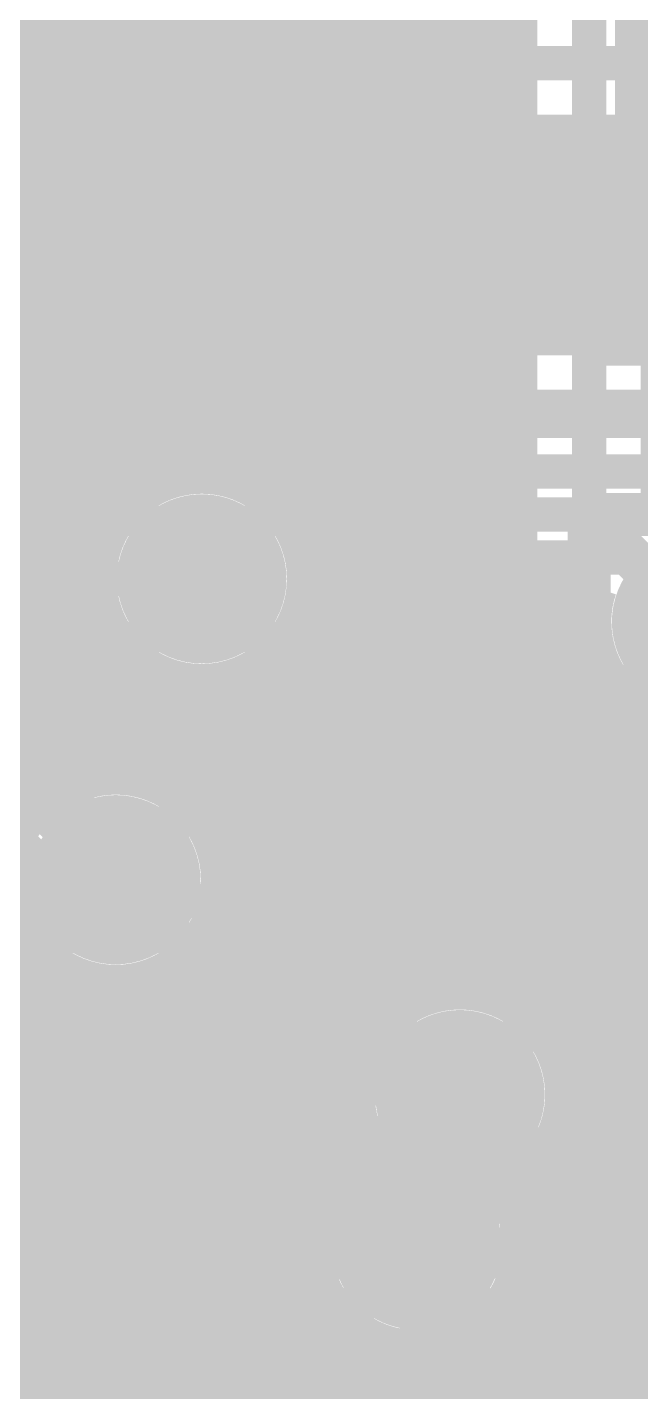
# Model space of a CAD drawing. Extents: x -4 to 136, y -50 to 40.
# Drawn here: x 89.78 to 93.4, y 11.96 to 20.02 of the extents above; entities that cross this region are included whole.
import ezdxf

# ---------------------------------------------------------------- set-up
doc = ezdxf.new("R2010")
doc.units = 0
doc.header["$MEASUREMENT"] = 0
doc.layers.get('0').update_dxf_attribs({"linetype": 'CONTINUOUS'})
for name, color, linetype in [('25-335-0_BOT', 7, 'CONTINUOUS'), ('25-335-0_DRD', 7, 'CONTINUOUS'), ('25-335-0_GND', 6, 'CONTINUOUS'), ('25-335-0_IN1', 4, 'CONTINUOUS'), ('25-335-0_SMT', 5, 'CONTINUOUS'), ('25-335-0_SPT', 10, 'CONTINUOUS'), ('25-335-0_SST', 9, 'CONTINUOUS'), ('25-335-0_TOP', 12, 'CONTINUOUS'), ('THRUHOLE_TAP', 15, 'CONTINUOUS')]:
    doc.layers.add(name, color=color, linetype=linetype)

# ---------------------------------------------------------------- blocks, each defined once
blk = doc.blocks.new('ROUND_40')
at = {"const_width": 0.29972}
blk.add_lwpolyline([(-0.14986, 0, 1), (0.14986, 0, 1)], format="xyb", close=True, dxfattribs=at)
blk = doc.blocks.new('ROUND_60')
at = {"const_width": 0.50038}
blk.add_lwpolyline([(-0.25019, 0, 1), (0.25019, 0, 1)], format="xyb", close=True, dxfattribs=at)
blk = doc.blocks.new('ROUND_62')
at = {"const_width": 0.50038}
blk.add_lwpolyline([(-0.25019, 0, 1), (0.25019, 0, 1)], format="xyb", close=True, dxfattribs=at)
blk = doc.blocks.new('RECTANGLE_15')
blk.add_solid([(0.29972, 0.65024), (0.29972, -0.65024), (-0.29972, 0.65024), (-0.29972, -0.65024)])
blk = doc.blocks.new('RECTANGLE_21')
blk.add_solid([(0.44958, 0.65024), (0.44958, -0.65024), (-0.44958, 0.65024), (-0.44958, -0.65024)])
blk = doc.blocks.new('ROUND_23')
at = {"const_width": 0.10033}
blk.add_lwpolyline([(-0.050164, 0, 1), (0.050164, 0, 1)], format="xyb", close=True, dxfattribs=at)

msp = doc.modelspace()

# ---------------------------------------------------------------- linework, layer by layer
at = {"layer": '25-335-0_BOT'}
for points, const_width in [([(74.295, 31.369), (84.582, 31.369), (93.091, 22.86), (93.091, 16.129), (93.345, 15.875), (93.345, 12.954), (94.234, 12.065), (94.234, 11.049), (95.885, 9.398), (97.155, 9.398)], 0.2032), ([(89.8398, 25.49906), (89.8398, 15.9512)], 0.254), ([(90.0684, 25.27046), (90.0684, 15.57274)], 0.254), ([(90.297, 25.04186), (90.297, 17.13484)], 0.254), ([(90.5256, 24.81326), (90.5256, 17.32788)], 0.254), ([(90.7542, 24.58466), (90.7542, 17.39138)], 0.254), ([(90.9828, 24.35606), (90.9828, 17.36852)], 0.254), ([(91.2114, 24.12746), (91.2114, 17.24406)], 0.254), ([(91.44, 23.89886), (91.44, -2.2352)], 0.254), ([(91.6686, 23.67026), (91.6686, 13.30706)], 0.254), ([(93.5228, 22.733), (93.5228, 17.1069)], 0.254), ([(91.8972, 20.49526), (91.8972, 14.1732)], 0.254), ([(92.1258, 20.3581), (92.1258, 14.3129)], 0.254), ([(92.583, 20.37842), (92.583, 14.29258)], 0.254), ([(92.6592, 20.41906), (92.6592, 16.129)], 0.254), ([(92.3544, 20.32508), (92.3544, 14.34592)], 0.254), ([(92.6592, 19.9898), (88.3539, 19.9898)], 0.254), ([(97.86874, 19.9898), (93.5228, 19.9898)], 0.254), ([(92.6592, 19.7612), (88.3539, 19.7612)], 0.254), ([(97.8662, 19.7612), (93.5228, 19.7612)], 0.254), ([(92.6592, 19.5326), (88.3539, 19.5326)], 0.254), ([(97.8662, 19.5326), (93.5228, 19.5326)], 0.254), ([(92.6592, 19.304), (88.3539, 19.304)], 0.254), ([(97.8662, 19.304), (93.5228, 19.304)], 0.254), ([(92.6592, 19.0754), (88.3539, 19.0754)], 0.254), ([(97.8662, 19.0754), (93.5228, 19.0754)], 0.254), ([(92.6592, 18.8468), (88.3539, 18.8468)], 0.254), ([(97.8662, 18.8468), (93.5228, 18.8468)], 0.254), ([(92.6592, 18.6182), (88.3539, 18.6182)], 0.254), ([(97.8662, 18.6182), (93.5228, 18.6182)], 0.254), ([(92.6592, 18.3896), (88.3539, 18.3896)], 0.254), ([(94.45498, 18.3896), (93.5228, 18.3896)], 0.254), ([(92.6592, 18.161), (88.3539, 18.161)], 0.254), ([(94.11208, 18.161), (93.5228, 18.161)], 0.254), ([(92.6592, 17.9324), (88.3539, 17.9324)], 0.254), ([(94.00286, 17.9324), (93.5228, 17.9324)], 0.254), ([(92.6592, 17.7038), (88.3539, 17.7038)], 0.254), ([(93.99016, 17.7038), (93.5228, 17.7038)], 0.254), ([(92.6592, 17.4752), (88.3539, 17.4752)], 0.254), ([(94.06382, 17.4752), (93.5228, 17.4752)], 0.254), ([(90.3986, 17.2466), (88.3539, 17.2466)], 0.254), ([(92.6592, 17.2466), (91.20886, 17.2466)], 0.254), ([(94.27972, 17.2466), (93.5228, 17.2466)], 0.254), ([(90.22842, 17.018), (88.3539, 17.018)], 0.254), ([(92.6592, 17.018), (91.38158, 17.018)], 0.254), ([(90.17508, 16.7894), (88.3539, 16.7894)], 0.254), ([(92.6592, 16.7894), (91.43492, 16.7894)], 0.254), ([(90.2081, 16.5608), (88.3539, 16.5608)], 0.254), ([(92.6592, 16.5608), (91.4019, 16.5608)], 0.254), ([(90.34526, 16.3322), (88.3539, 16.3322)], 0.254), ([(90.297, 16.39062), (90.297, 15.61592)], 0.254), ([(92.6592, 16.3322), (91.2622, 16.3322)], 0.254), ([(91.2114, 16.2814), (91.2114, -2.2352)], 0.254), ([(90.5256, 16.20012), (90.5256, 15.57274)], 0.254), ([(92.6592, 16.1036), (89.56548, 16.1036)], 0.254), ([(90.7542, 16.13662), (90.7542, 15.4178)], 0.254), ([(90.9828, 16.15948), (90.9828, 4.5212)], 0.254), ([(92.74048, 15.875), (89.90838, 15.875)], 0.254), ([(92.7862, 15.8242), (92.9132, 15.69466)], 0.254), ([(92.8116, 15.79626), (92.8116, 14.11986)], 0.254), ([(92.9132, 15.69466), (92.9132, 13.95222)], 0.254), ([(92.9132, 15.6464), (90.0176, 15.6464)], 0.254), ([(92.9132, 15.4178), (90.7542, 15.4178)], 0.254), ([(92.9132, 15.1892), (90.8939, 15.1892)], 0.254), ([(90.297, 14.986), (89.789, 14.478), (89.789, 4.699), (89.281, 4.191)], 0.2032), ([(92.9132, 14.9606), (90.92692, 14.9606)], 0.254), ([(92.9132, 14.732), (90.87358, 14.732)], 0.254), ([(90.7542, 14.55166), (90.7542, 4.6609)], 0.254), ([(92.9132, 14.5034), (90.70086, 14.5034)], 0.254), ([(90.5256, 14.39926), (90.5256, 4.69392)], 0.254), ([(90.27668, 14.35608), (90.2208, 14.29766)], 0.254), ([(90.27668, 14.35608), (90.297, 14.35575)], 0.254), ([(90.297, 14.35608), (90.297, 4.64058)], 0.254), ([(90.2208, 14.29766), (90.2208, 4.699)], 0.254), ([(92.0369, 14.2748), (90.2208, 14.2748)], 0.254), ([(92.9132, 14.2748), (92.61856, 14.2748)], 0.254), ([(91.79306, 14.0462), (90.2208, 14.0462)], 0.254), ([(92.9132, 14.0462), (92.86494, 14.0462)], 0.254), ([(91.7067, 13.8176), (90.2208, 13.8176)], 0.254), ([(92.71, 9.144), (93.599, 10.033), (93.599, 11.938), (92.837, 12.7), (92.837, 13.208), (92.329, 13.716)], 0.381), ([(91.71178, 13.589), (90.2208, 13.589)], 0.254), ([(91.73972, 13.3604), (90.2208, 13.3604)], 0.254), ([(91.52382, 13.1318), (90.2208, 13.1318)], 0.254), ([(91.45016, 12.9032), (90.2208, 12.9032)], 0.254), ([(91.46286, 12.6746), (90.2208, 12.6746)], 0.254), ([(91.57208, 12.446), (90.2208, 12.446)], 0.254), ([(91.6686, 12.3444), (91.6686, -2.2352)], 0.254), ([(92.46616, 12.33424), (92.46869, 12.33169)], 0.254), ([(92.46616, 12.33424), (92.46869, 12.33169)], 0.254), ([(92.4687, 12.3317), (93.0783, 11.7221)], 0.254), ([(91.91498, 12.2174), (90.2208, 12.2174)], 0.254), ([(91.8972, 12.22248), (91.8972, -2.2352)], 0.254), ([(92.583, 12.2174), (92.23248, 12.2174)], 0.254), ([(92.3544, 12.26312), (92.3544, 9.6647)], 0.254), ([(92.583, 12.2174), (92.583, 9.76122)], 0.254), ([(92.1258, 12.19962), (92.1258, 9.38022)], 0.254), ([(92.8116, 11.9888), (90.2208, 11.9888)], 0.254), ([(92.8116, 11.9888), (92.8116, 9.9822)], 0.254)]:
    msp.add_lwpolyline(points, dxfattribs=dict(at, const_width=const_width))
at = {"layer": '25-335-0_BOT', "const_width": 0.254}
for points in [[(90.805, 17.39392, 0.4142136), (90.17508, 16.764)], [(91.43492, 16.764, 0.4142136), (90.805, 17.39392)], [(90.17508, 16.764, 0.4142136), (90.805, 16.13408)], [(90.805, 16.13408, 0.4142136), (91.43492, 16.764)], [(90.03284, 15.5575, 0.3848514), (89.408, 16.12138)], [(92.6592, 16.129, 0.1989124), (92.78567, 15.82367)], [(90.297, 15.61592, 0.1077402), (90.0348, 15.55876)], [(90.92692, 14.986, 0.4142136), (90.297, 15.61592)], [(90.297, 14.35608, 0.4142136), (90.92692, 14.986)], [(92.329, 14.34592, 0.4142136), (91.69908, 13.716)], [(92.9132, 13.95222, 0.3056551), (92.329, 14.34592)], [(91.69908, 13.716, 0.137517), (91.79087, 13.38855)], [(91.79052, 13.38834, 0.2826171), (91.44508, 12.827)], [(91.44508, 12.827, 0.4142136), (92.075, 12.19708)], [(92.075, 12.19708, 0.16933), (92.46664, 12.33363)]]:
    msp.add_lwpolyline(points, format="xyb", dxfattribs=at)
at = {"layer": '25-335-0_DRD', "const_width": 0.254}
for points in [[(90.17, 17.399), (90.17, 16.129)], [(91.44, 17.399), (90.17, 17.399)], [(91.44, 17.399), (90.17, 16.129)], [(91.44, 16.129), (90.17, 17.399)], [(91.44, 16.129), (91.44, 17.399)], [(93.091, 17.145), (93.091, 15.875)], [(94.361, 17.145), (93.091, 17.145)], [(94.361, 17.145), (93.091, 15.875)], [(94.361, 15.875), (93.091, 17.145)], [(90.043, 16.129), (88.773, 16.129)], [(90.043, 16.129), (88.773, 14.859)], [(90.043, 14.859), (88.773, 16.129)], [(90.043, 14.859), (90.043, 16.129)], [(90.17, 16.129), (91.44, 16.129)], [(93.091, 15.875), (94.361, 15.875)], [(89.662, 15.621), (89.662, 14.351)], [(90.932, 15.621), (89.662, 15.621)], [(90.932, 15.621), (89.662, 14.351)], [(90.932, 14.351), (89.662, 15.621)], [(90.932, 14.351), (90.932, 15.621)], [(88.773, 14.859), (90.043, 14.859)], [(89.662, 14.351), (90.932, 14.351)], [(91.694, 14.351), (91.694, 13.081)], [(92.964, 14.351), (91.694, 14.351)], [(92.964, 14.351), (91.694, 13.081)], [(92.964, 13.081), (91.694, 14.351)], [(92.964, 13.081), (92.964, 14.351)], [(91.44, 13.462), (91.44, 12.192)], [(92.71, 13.462), (91.44, 13.462)], [(92.71, 13.462), (91.44, 12.192)], [(92.71, 12.192), (91.44, 13.462)], [(92.71, 12.192), (92.71, 13.462)], [(91.694, 13.081), (92.964, 13.081)], [(91.44, 12.192), (92.71, 12.192)]]:
    msp.add_lwpolyline(points, dxfattribs=at)
at = {"layer": '25-335-0_IN1'}
for points, const_width in [([(94.996, 16.891), (95.25, 17.145), (95.25, 18.669), (94.107, 19.812), (79.375, 19.812), (78.867, 19.304), (78.867, 18.542)], 0.2032), ([(93.92666, 19.3802), (79.86522, 19.3802)], 0.254), ([(89.8398, 19.3802), (89.8398, 18.2118)], 0.254), ([(90.0684, 19.3802), (90.0684, 18.2118)], 0.254), ([(90.297, 19.3802), (90.297, 18.2118)], 0.254), ([(90.5256, 19.3802), (90.5256, 18.2118)], 0.254), ([(90.7542, 19.3802), (90.7542, 18.2118)], 0.254), ([(90.9828, 19.3802), (90.9828, 18.2118)], 0.254), ([(91.2114, 19.3802), (91.2114, 18.2118)], 0.254), ([(91.44, 19.3802), (91.44, 18.2118)], 0.254), ([(91.6686, 19.3802), (91.6686, 18.2118)], 0.254), ([(91.8972, 19.3802), (91.8972, 18.2118)], 0.254), ([(92.1258, 19.3802), (92.1258, 18.2118)], 0.254), ([(92.3544, 19.3802), (92.3544, 18.2118)], 0.254), ([(92.583, 19.3802), (92.583, 18.2118)], 0.254), ([(92.8116, 19.3802), (92.8116, 18.2118)], 0.254), ([(93.0402, 19.3802), (93.0402, 18.2118)], 0.254), ([(93.2688, 19.3802), (93.2688, 18.2118)], 0.254), ([(93.4974, 19.3802), (93.4974, 18.2118)], 0.254), ([(94.00286, 19.304), (79.99984, 19.304)], 0.254), ([(94.23146, 19.0754), (84.02828, 19.0754)], 0.254), ([(94.46006, 18.8468), (84.24418, 18.8468)], 0.254), ([(94.68866, 18.6182), (84.31784, 18.6182)], 0.254), ([(94.45498, 18.3896), (84.3026, 18.3896)], 0.254), ([(94.15526, 18.2118), (84.22894, 18.2118)], 0.254), ([(94.615, 17.78), (83.566, 17.78), (83.185, 17.399)], 0.2032), ([(90.56878, 17.3482), (83.81238, 17.3482)], 0.254), ([(89.8398, 17.3482), (89.8398, 15.9512)], 0.254), ([(90.0684, 17.3482), (90.0684, 15.57274)], 0.254), ([(90.297, 17.3482), (90.297, 17.13484)], 0.254), ([(90.5256, 17.3482), (90.5256, 17.32788)], 0.254), ([(90.3986, 17.2466), (83.7946, 17.2466)], 0.254), ([(95.885, 10.287), (95.885, 14.986), (94.361, 16.51), (94.361, 16.764), (93.98, 17.145), (91.186, 17.145), (90.805, 16.764)], 0.2032), ([(90.22842, 17.018), (83.68538, 17.018)], 0.254), ([(90.17508, 16.7894), (83.34248, 16.7894)], 0.254), ([(93.1291, 16.7132), (91.43238, 16.7132)], 0.254), ([(91.44, 16.7132), (91.44, -3.556)], 0.254), ([(91.6686, 16.7132), (91.6686, 13.30706)], 0.254), ([(91.8972, 16.7132), (91.8972, 14.1732)], 0.254), ([(92.1258, 16.7132), (92.1258, 14.3129)], 0.254), ([(92.3544, 16.7132), (92.3544, 14.34592)], 0.254), ([(92.583, 16.7132), (92.583, 14.29258)], 0.254), ([(92.8116, 16.7132), (92.8116, 14.11986)], 0.254), ([(93.0402, 16.7132), (93.0402, 9.67994)], 0.254), ([(90.2081, 16.5608), (80.0608, 16.5608)], 0.254), ([(93.09862, 16.5608), (91.4019, 16.5608)], 0.254), ([(90.34526, 16.3322), (80.0608, 16.3322)], 0.254), ([(90.297, 16.39062), (90.297, 15.61592)], 0.254), ([(93.12148, 16.3322), (91.2622, 16.3322)], 0.254), ([(91.2114, 16.2814), (91.2114, -3.556)], 0.254), ([(90.5256, 16.20012), (90.5256, 15.57274)], 0.254), ([(93.2434, 16.1036), (89.56548, 16.1036)], 0.254), ([(90.7542, 16.13662), (90.7542, 15.4178)], 0.254), ([(90.9828, 16.15948), (90.9828, 4.5212)], 0.254), ([(93.2688, 16.07566), (93.2688, 9.43356)], 0.254), ([(93.4974, 15.92326), (93.4974, 8.53186)], 0.254), ([(93.5482, 15.875), (89.90838, 15.875)], 0.254), ([(93.5482, 15.6464), (90.0176, 15.6464)], 0.254), ([(93.5482, 15.4178), (90.7542, 15.4178)], 0.254), ([(93.5482, 15.1892), (90.8939, 15.1892)], 0.254), ([(93.5482, 14.9606), (90.92692, 14.9606)], 0.254), ([(89.72042, 14.732), (74.0156, 14.732)], 0.254), ([(93.5482, 14.732), (90.87358, 14.732)], 0.254), ([(89.8398, 14.55166), (89.8398, 10.4648)], 0.254), ([(90.7542, 14.55166), (90.7542, 4.6609)], 0.254), ([(89.8906, 14.5034), (74.2442, 14.5034)], 0.254), ([(93.5482, 14.5034), (90.70086, 14.5034)], 0.254), ([(90.0684, 14.39926), (90.0684, 10.2362)], 0.254), ([(90.5256, 14.39926), (90.5256, 4.699)], 0.254), ([(90.297, 14.35608), (90.297, 9.9822)], 0.254), ([(92.0369, 14.2748), (74.4728, 14.2748)], 0.254), ([(93.5482, 14.2748), (92.61856, 14.2748)], 0.254), ([(91.79306, 14.0462), (74.7014, 14.0462)], 0.254), ([(93.5482, 14.0462), (92.86494, 14.0462)], 0.254), ([(91.7067, 13.8176), (74.93, 13.8176)], 0.254), ([(93.5482, 13.8176), (92.9513, 13.8176)], 0.254), ([(91.71178, 13.589), (75.1586, 13.589)], 0.254), ([(93.5482, 13.589), (92.94622, 13.589)], 0.254), ([(91.73972, 13.3604), (88.85428, 13.3604)], 0.254), ([(93.5482, 13.3604), (92.8497, 13.3604)], 0.254), ([(92.8116, 13.3096), (92.8116, 9.7663)], 0.254), ([(91.52382, 13.1318), (89.07018, 13.1318)], 0.254), ([(93.5482, 13.1318), (92.62618, 13.1318)], 0.254), ([(91.45016, 12.9032), (89.14384, 12.9032)], 0.254), ([(93.5482, 12.9032), (92.69984, 12.9032)], 0.254), ([(93.345, 0.508), (92.075, 1.778), (92.075, 12.827)], 0.2032), ([(91.46286, 12.6746), (89.1286, 12.6746)], 0.254), ([(93.5482, 12.6746), (92.6846, 12.6746)], 0.254), ([(92.583, 12.45362), (92.583, 9.76122)], 0.254), ([(91.57208, 12.446), (89.01938, 12.446)], 0.254), ([(93.5482, 12.446), (92.57538, 12.446)], 0.254), ([(91.6432, 12.36726), (91.6432, 1.778)], 0.254), ([(92.5068, 12.36726), (92.5068, 9.7409)], 0.254), ([(91.6432, 12.2174), (88.67648, 12.2174)], 0.254), ([(93.5482, 12.2174), (92.5068, 12.2174)], 0.254), ([(91.6432, 11.9888), (84.06384, 11.9888)], 0.254), ([(93.5482, 11.9888), (92.5068, 11.9888)], 0.254)]:
    msp.add_lwpolyline(points, dxfattribs=dict(at, const_width=const_width))
at = {"layer": '25-335-0_IN1', "const_width": 0.254}
for points in [[(90.56878, 17.3482, 0.3056551), (90.17508, 16.764)], [(90.17508, 16.764, 0.4142136), (90.805, 16.13408)], [(90.805, 16.13408, 0.3907443), (91.43238, 16.7132)], [(93.1291, 16.7132, 0.0822145), (93.09546, 16.51)], [(93.09608, 16.51, 0.3327072), (93.5482, 15.90548)], [(90.03284, 15.5575, 0.3848514), (89.408, 16.12138)], [(90.297, 15.61592, 0.1077402), (90.0348, 15.55876)], [(90.92692, 14.986, 0.4142136), (90.297, 15.61592)], [(90.297, 14.35608, 0.4142136), (90.92692, 14.986)], [(89.408, 14.86408, 0.1073151), (89.66923, 14.9208)], [(89.66962, 14.91996, 0.3838184), (90.297, 14.35608)], [(92.329, 14.34592, 0.4142136), (91.69908, 13.716)], [(92.95892, 13.716, 0.4142136), (92.329, 14.34592)], [(91.69908, 13.716, 0.137517), (91.79087, 13.38855)], [(92.61348, 13.15466, 0.2826171), (92.95892, 13.716)], [(91.79052, 13.38834, 0.2826171), (91.44508, 12.827)], [(92.70492, 12.827, 0.1375167), (92.61313, 13.15444)], [(91.44508, 12.827, 0.2070672), (91.64375, 12.36784)], [(92.5068, 12.36726, 0.2070673), (92.70572, 12.827)]]:
    msp.add_lwpolyline(points, format="xyb", dxfattribs=at)
at = {"layer": '25-335-0_SST'}
for points, const_width in [([(88.6714, 14.224), (88.6714, 18.034), (91.694, 18.034), (91.694, 13.6906), (89.2048, 13.6906), (88.6714, 14.224)], 0.20066), ([(92.71254, 14.17066), (92.81414, 14.06906), (96.71304, 14.06906), (96.71304, 17.67332), (92.51696, 17.67332), (92.51696, 14.3764), (92.71254, 14.17066)], 0.1524), ([(92.91066, 15.27048), (92.91066, 14.9479)], 0.1524), ([(93.04782, 15.2781), (93.04782, 14.94028)], 0.1524), ([(93.15958, 15.16888), (92.81922, 15.16888)], 0.1524), ([(93.15196, 15.03172), (92.82684, 15.03172)], 0.1524), ([(96.61398, 14.67612), (92.51696, 14.67612)], 0.1524), ([(91.79306, 12.6873), (91.62542, 12.74826), (91.62542, 13.10386), (91.79306, 13.16228), (92.47124, 13.16228), (92.64142, 13.10386), (92.64142, 12.74826), (92.47124, 12.6873)], 0.1524), ([(92.13342, 11.91006), (92.13342, 12.26566), (92.30106, 12.32408), (92.47124, 12.32408), (92.64142, 12.26566), (92.64142, 11.91006), (92.47124, 11.8491), (92.30106, 11.8491), (91.62542, 12.08786)], 0.1524)]:
    msp.add_lwpolyline(points, dxfattribs=dict(at, const_width=const_width))
at = {"layer": '25-335-0_SST', "const_width": 0.1524}
for points in [[(92.9894, 15.28826, 0.4142136), (92.8116, 15.11046)], [(93.16974, 15.11046, 0.4142136), (92.9894, 15.2908)], [(92.80906, 15.11046, 0.4142136), (92.9894, 14.93012)], [(92.9894, 14.93012, 0.4142136), (93.16974, 15.11046)]]:
    msp.add_lwpolyline(points, format="xyb", dxfattribs=at)
at = {"layer": '25-335-0_TOP'}
for points, const_width in [([(90.805, 20.8788), (90.805, 19.0246)], 0.2032), ([(93.345, 20.8788), (93.345, 18.67408)], 0.2032), ([(84.455, 18.034), (91.44, 18.034), (92.075, 17.399), (93.472, 17.399), (93.98, 17.907), (93.98, 18.288), (95.631, 19.939), (97.028, 19.939), (97.409, 20.32), (102.997, 20.32)], 0.2032), ([(113.157, 20.32), (112.522, 19.685), (103.251, 19.685), (102.616, 19.05), (99.822, 19.05), (95.631, 14.859), (90.297, 14.859), (90.297, 14.986)], 0.2032), ([(89.408, 15.494), (89.535, 15.621), (90.805, 15.621), (91.059, 15.367), (95.504, 15.367), (99.822, 19.685), (100.711, 19.685)], 0.2032), ([(83.693, 18.542), (83.693, 18.161), (84.328, 17.526), (91.186, 17.526), (91.821, 16.891), (93.345, 16.891), (93.726, 16.51)], 0.2032), ([(90.805, 16.764), (80.137, 16.764), (79.883, 16.51), (75.184, 16.51), (74.422, 17.272), (65.532, 17.272), (64.516, 18.288)], 0.2032), ([(108.077, 18.161), (106.172, 18.161), (106.045, 18.288), (104.775, 18.288), (104.648, 18.161), (101.092, 18.161), (100.965, 18.288), (99.695, 18.288), (95.758, 14.351), (81.407, 14.351), (80.391, 15.367)], 0.2032), ([(67.183, 15.621), (67.31, 15.748), (72.263, 15.748), (73.406, 14.605), (78.613, 14.605), (80.137, 16.129), (93.218, 16.129), (93.472, 15.875), (94.996, 15.875), (95.758, 16.637)], 0.2032), ([(92.329, 13.716), (92.329, 13.843), (86.36, 13.843), (86.36, 12.7254)], 0.381), ([(94.615, 12.827), (94.36608, 13.07592), (93.345, 13.07592)], 0.2032), ([(92.075, 12.827), (92.075, 12.7762), (92.0242, 12.7254), (90.805, 12.7254)], 0.2032)]:
    msp.add_lwpolyline(points, dxfattribs=dict(at, const_width=const_width))

# ---------------------------------------------------------------- block references
at = {"layer": '25-335-0_BOT'}
for p in [(90.805, 16.764), (90.297, 14.986), (92.329, 13.716), (92.075, 12.827)]:
    msp.add_blockref('ROUND_40', p, dxfattribs=at)
at = {"layer": '25-335-0_GND'}
for name, p in [('ROUND_60', (90.805, 16.764)), ('ROUND_60', (93.726, 16.51)), ('ROUND_60', (89.408, 15.494)), ('ROUND_60', (90.297, 14.986)), ('ROUND_62', (92.329, 13.716)), ('ROUND_60', (92.075, 12.827))]:
    msp.add_blockref(name, p, dxfattribs=at)
at = {"layer": '25-335-0_IN1'}
for p in [(90.805, 16.764), (90.297, 14.986), (92.329, 13.716), (92.075, 12.827)]:
    msp.add_blockref('ROUND_40', p, dxfattribs=at)
at = {"layer": '25-335-0_SMT'}
for name, p in [('RECTANGLE_21', (89.535, 19.0246)), ('RECTANGLE_21', (90.805, 19.0246)), ('RECTANGLE_15', (93.345, 18.67408)), ('RECTANGLE_15', (93.345, 13.07592)), ('RECTANGLE_21', (89.535, 12.7254)), ('RECTANGLE_21', (90.805, 12.7254))]:
    msp.add_blockref(name, p, dxfattribs=at)
at = {"layer": '25-335-0_SPT'}
for name, p in [('RECTANGLE_21', (89.535, 19.0246)), ('RECTANGLE_21', (90.805, 19.0246)), ('RECTANGLE_15', (93.345, 18.67408)), ('RECTANGLE_15', (93.345, 13.07592)), ('RECTANGLE_21', (89.535, 12.7254)), ('RECTANGLE_21', (90.805, 12.7254))]:
    msp.add_blockref(name, p, dxfattribs=at)
at = {"layer": '25-335-0_TOP'}
for name, p in [('RECTANGLE_21', (89.535, 19.0246)), ('RECTANGLE_21', (90.805, 19.0246)), ('RECTANGLE_15', (93.345, 18.67408)), ('ROUND_40', (90.805, 16.764)), ('ROUND_40', (90.297, 14.986)), ('ROUND_40', (92.329, 13.716)), ('RECTANGLE_15', (93.345, 13.07592)), ('RECTANGLE_21', (89.535, 12.7254)), ('RECTANGLE_21', (90.805, 12.7254)), ('ROUND_40', (92.075, 12.827))]:
    msp.add_blockref(name, p, dxfattribs=at)
at = {"layer": 'THRUHOLE_TAP'}
for p in [(90.805, 16.764), (90.297, 14.986), (92.329, 13.716), (92.075, 12.827)]:
    msp.add_blockref('ROUND_23', p, dxfattribs=at)

doc.saveas('drawing.dxf')
